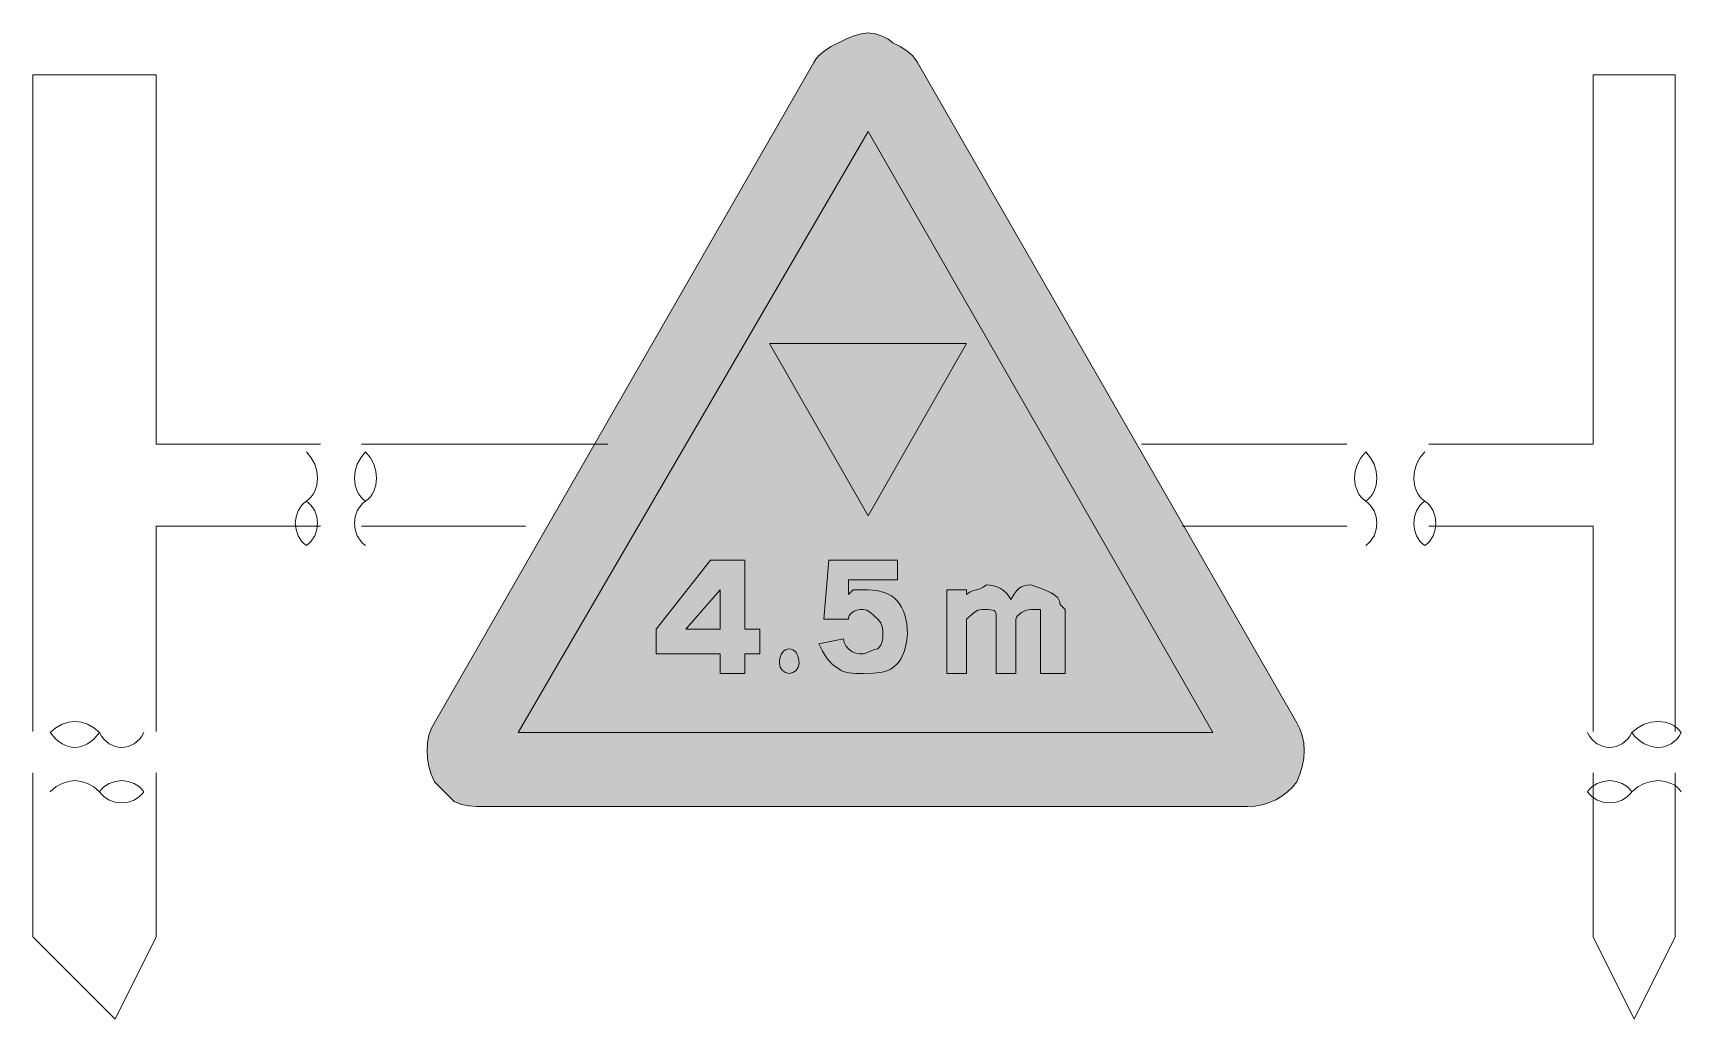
# Model space of a CAD drawing. Header units: metres. Extents: x 81 to 482, y 14 to 254.
import ezdxf

# ---------------------------------------------------------------- set-up
doc = ezdxf.new("R2010")
doc.units = ezdxf.units.M
for name, color, linetype, true_color in [('FILL_BLACK_000000', 7, 'Continuous', 0x000000), ('FILL_RED_FF0000', 7, 'Continuous', 0xff0000), ('FILL_WHITE_FFFFFF', 7, 'Continuous', 0xffffff), ('STROKE_BLACK_000000', 7, 'Continuous', 0x000000)]:
    doc.layers.add(name, color=color, linetype=linetype, true_color=true_color)

msp = doc.modelspace()

# ---------------------------------------------------------------- hatches: boundary and pattern name
at = {"layer": 'FILL_BLACK_000000', "true_color": 0x000000}
h = msp.add_hatch(color=7, dxfattribs=at)
h.dxf.hatch_style = 1
h.paths.add_polyline_path([(308.01, 178.48), (284.01, 136.48), (260.01, 178.48), (308.01, 178.48)])
h = msp.add_hatch(color=7, dxfattribs=at)
h.dxf.hatch_style = 1
h.paths.add_polyline_path([(257.61, 102.88), (254.01, 102.88), (254.01, 98.08), (248.01, 98.08), (248.01, 102.88), (232.41, 102.88), (232.41, 108.88), (245.61, 125.68), (254.01, 125.68), (254.01, 108.88), (257.61, 108.88), (257.61, 102.88)])
h.paths.add_polyline_path([(248.01, 108.88), (248.01, 118.48), (239.61, 108.88), (248.01, 108.88)], flags=16)
h = msp.add_hatch(color=7, dxfattribs=at)
h.dxf.hatch_style = 1
h.paths.add_polyline_path([(283.71, 103.07), (284.61, 103.48), (285.51, 103.89), (286.41, 104.08), (287.1, 104.98), (287.46, 105.88), (287.59, 106.78), (287.61, 107.68), (287.59, 108.58), (287.46, 109.48), (287.1, 110.38), (286.41, 111.28), (284.61, 112.93), (283.71, 113.47), (282.81, 113.68), (281.97, 113.63), (281.23, 113.47), (280.62, 113.24), (280.11, 112.93), (279.72, 112.57), (279.44, 112.16), (279.27, 111.73), (279.21, 111.28), (273.21, 111.28), (274.41, 125.68), (291.21, 125.68), (291.21, 120.88), (279.21, 120.88), (279.21, 118.48), (279.21, 117.28), (280.41, 118.48), (284.01, 118.48), (286.15, 118.31), (288.04, 117.8), (288.9, 117.43), (289.68, 116.96), (290.41, 116.41), (291.06, 115.78), (291.64, 115.06), (292.15, 114.26), (292.59, 113.38), (292.95, 112.4), (293.44, 110.21), (293.61, 107.68), (293.4, 105.71), (292.86, 103.63), (292.09, 101.77), (291.66, 101.04), (291.21, 100.48), (290.31, 99.69), (289.39, 99.09), (288.45, 98.67), (287.46, 98.38), (285.3, 98.12), (282.81, 98.08), (281.03, 98.1), (279.36, 98.23), (277.92, 98.59), (277.31, 98.88), (276.81, 99.28), (275.96, 99.78), (275.22, 100.39), (273.96, 101.83), (272.93, 103.5), (272.01, 105.28), (278.01, 106.48), (278.2, 105.6), (278.61, 104.83), (279.21, 104.08), (280.11, 103.39), (281.01, 103.03), (281.91, 102.9), (282.81, 102.88), (283.71, 103.07)])
h = msp.add_hatch(color=7, dxfattribs=at)
h.dxf.hatch_style = 1
h.paths.add_polyline_path([(322.54, 113.47), (321.36, 112.93), (320.4, 112.16), (320.12, 111.73), (320.01, 111.28), (320.01, 98.08), (315.21, 98.08), (315.21, 112.48), (315.15, 112.88), (314.98, 113.17), (314.7, 113.39), (314.31, 113.53), (313.18, 113.66), (311.61, 113.68), (310.71, 113.47), (309.81, 112.93), (308.01, 111.28), (308.01, 98.08), (303.21, 98.08), (303.21, 118.48), (308.01, 118.48), (308.01, 117.28), (308.89, 117.97), (309.66, 118.33), (310.41, 118.48), (311.29, 118.67), (312.06, 119.08), (312.81, 119.68), (313.71, 119.62), (314.59, 119.45), (315.45, 119.17), (316.26, 118.78), (317.02, 118.27), (317.7, 117.65), (318.31, 116.92), (318.81, 116.08), (319.73, 117.65), (320.22, 118.27), (320.76, 118.78), (321.35, 119.17), (322.02, 119.45), (322.76, 119.62), (323.61, 119.68), (326.25, 118.76), (328.56, 117.73), (329.48, 117.14), (330.19, 116.47), (330.65, 115.73), (330.81, 114.88), (332.01, 113.68), (332.01, 112.48), (332.01, 98.08), (326.01, 98.08), (326.01, 112.48), (326.01, 113.68), (323.61, 113.68), (322.54, 113.47)])
h = msp.add_hatch(color=7, dxfattribs=at)
h.dxf.hatch_style = 1
h.paths.add_polyline_path([(267, 99.6), (266.46, 98.83), (265.69, 98.29), (264.81, 98.08), (263.93, 98.29), (263.16, 98.83), (262.62, 99.6), (262.41, 100.48), (262.46, 101.32), (262.62, 102.05), (262.85, 102.67), (263.16, 103.18), (263.52, 103.57), (263.93, 103.85), (264.36, 104.02), (264.81, 104.08), (265.26, 104.02), (265.69, 103.85), (266.1, 103.57), (266.46, 103.18), (266.77, 102.67), (267, 102.05), (267.16, 101.32), (267.21, 100.48), (267, 99.6)])
at = {"layer": 'FILL_RED_FF0000', "true_color": 0xff0000}
h = msp.add_hatch(color=7, dxfattribs=at)
h.dxf.hatch_style = 1
h.paths.add_polyline_path([(389.2, 84.62), (389.76, 82.99), (390.1, 81.21), (390.21, 79.33), (390.1, 77.4), (389.76, 75.45), (389.2, 73.53), (388.41, 71.68), (387.4, 70.39), (386.2, 69.22), (384.82, 68.2), (383.31, 67.33), (381.68, 66.63), (379.97, 66.11), (378.21, 65.79), (376.41, 65.68), (190.41, 65.68), (188.61, 65.7), (186.81, 65.83), (185.01, 66.19), (183.21, 66.88), (178.41, 71.68), (177.62, 73.53), (177.06, 75.45), (176.72, 77.4), (176.61, 79.33), (176.72, 81.21), (177.06, 82.99), (177.62, 84.62), (178.41, 86.08), (270.81, 246.88), (271.31, 247.73), (271.92, 248.47), (273.36, 249.73), (275.03, 250.76), (276.81, 251.68), (278.61, 252.56), (280.41, 253.33), (282.21, 253.87), (284.01, 254.08), (285.79, 253.87), (287.46, 253.33), (288.9, 252.56), (290.01, 251.68), (291.79, 250.76), (293.46, 249.73), (294.9, 248.47), (295.51, 247.73), (296.01, 246.88), (388.41, 86.08), (389.2, 84.62)])
at = {"layer": 'FILL_WHITE_FFFFFF', "true_color": 0xffffff}
h = msp.add_hatch(color=7, dxfattribs=at)
h.dxf.hatch_style = 1
h.paths.add_polyline_path([(198.81, 83.68), (284.01, 230.08), (368.01, 83.68), (198.81, 83.68)])

# ---------------------------------------------------------------- linework, layer by layer
at = {"layer": 'FILL_BLACK_000000', "lineweight": 0, "true_color": 0x000000}
for points in [[(308.01, 178.48), (284.01, 136.48), (260.01, 178.48)], [(257.61, 102.88), (254.01, 102.88), (254.01, 98.08), (248.01, 98.08), (248.01, 102.88), (232.41, 102.88), (232.41, 108.88), (245.61, 125.68), (254.01, 125.68), (254.01, 108.88), (257.61, 108.88)], [(283.71, 103.07), (284.61, 103.48), (285.51, 103.89), (286.41, 104.08), (287.1, 104.98), (287.46, 105.88), (287.59, 106.78), (287.61, 107.68), (287.59, 108.58), (287.46, 109.48), (287.1, 110.38), (286.41, 111.28), (284.61, 112.93), (283.71, 113.47), (282.81, 113.68), (281.97, 113.63), (281.23, 113.47), (280.62, 113.24), (280.11, 112.93), (279.72, 112.57), (279.44, 112.16), (279.27, 111.73), (279.21, 111.28), (273.21, 111.28), (274.41, 125.68), (291.21, 125.68), (291.21, 120.88), (279.21, 120.88), (279.21, 118.48), (279.21, 117.28), (280.41, 118.48), (284.01, 118.48), (286.15, 118.31), (288.04, 117.8), (288.9, 117.43), (289.68, 116.96), (290.41, 116.41), (291.06, 115.78), (291.64, 115.06), (292.15, 114.26), (292.59, 113.38), (292.95, 112.4), (293.44, 110.21), (293.61, 107.68), (293.4, 105.71), (292.86, 103.63), (292.09, 101.77), (291.66, 101.04), (291.21, 100.48), (290.31, 99.69), (289.39, 99.09), (288.45, 98.67), (287.46, 98.38), (285.3, 98.12), (282.81, 98.08), (281.03, 98.1), (279.36, 98.23), (277.92, 98.59), (277.31, 98.88), (276.81, 99.28), (275.96, 99.78), (275.22, 100.39), (273.96, 101.83), (272.93, 103.5), (272.01, 105.28), (278.01, 106.48), (278.2, 105.6), (278.61, 104.83), (279.21, 104.08), (280.11, 103.39), (281.01, 103.03), (281.91, 102.9), (282.81, 102.88)], [(248.01, 108.88), (248.01, 118.48), (239.61, 108.88)], [(322.54, 113.47), (321.36, 112.93), (320.4, 112.16), (320.12, 111.73), (320.01, 111.28), (320.01, 98.08), (315.21, 98.08), (315.21, 112.48), (315.15, 112.88), (314.98, 113.17), (314.7, 113.39), (314.31, 113.53), (313.18, 113.66), (311.61, 113.68), (310.71, 113.47), (309.81, 112.93), (308.01, 111.28), (308.01, 98.08), (303.21, 98.08), (303.21, 118.48), (308.01, 118.48), (308.01, 117.28), (308.89, 117.97), (309.66, 118.33), (310.41, 118.48), (311.29, 118.67), (312.06, 119.08), (312.81, 119.68), (313.71, 119.62), (314.59, 119.45), (315.45, 119.17), (316.26, 118.78), (317.02, 118.27), (317.7, 117.65), (318.31, 116.92), (318.81, 116.08), (319.73, 117.65), (320.22, 118.27), (320.76, 118.78), (321.35, 119.17), (322.02, 119.45), (322.76, 119.62), (323.61, 119.68), (326.25, 118.76), (328.56, 117.73), (329.48, 117.14), (330.19, 116.47), (330.65, 115.73), (330.81, 114.88), (332.01, 113.68), (332.01, 112.48), (332.01, 98.08), (326.01, 98.08), (326.01, 112.48), (326.01, 113.68), (323.61, 113.68)], [(267, 99.6), (266.46, 98.83), (265.69, 98.29), (264.81, 98.08), (263.93, 98.29), (263.16, 98.83), (262.62, 99.6), (262.41, 100.48), (262.46, 101.32), (262.62, 102.05), (262.85, 102.67), (263.16, 103.18), (263.52, 103.57), (263.93, 103.85), (264.36, 104.02), (264.81, 104.08), (265.26, 104.02), (265.69, 103.85), (266.1, 103.57), (266.46, 103.18), (266.77, 102.67), (267, 102.05), (267.16, 101.32), (267.21, 100.48)]]:
    msp.add_lwpolyline(points, close=True, dxfattribs=at)
at = {"layer": 'FILL_RED_FF0000', "lineweight": 0, "true_color": 0xff0000}
msp.add_lwpolyline([(389.2, 84.62), (389.76, 82.99), (390.1, 81.21), (390.21, 79.33), (390.1, 77.4), (389.76, 75.45), (389.2, 73.53), (388.41, 71.68), (387.4, 70.39), (386.2, 69.22), (384.82, 68.2), (383.31, 67.33), (381.68, 66.63), (379.97, 66.11), (378.21, 65.79), (376.41, 65.68), (190.41, 65.68), (188.61, 65.7), (186.81, 65.83), (185.01, 66.19), (183.21, 66.88), (178.41, 71.68), (177.62, 73.53), (177.06, 75.45), (176.72, 77.4), (176.61, 79.33), (176.72, 81.21), (177.06, 82.99), (177.62, 84.62), (178.41, 86.08), (270.81, 246.88), (271.31, 247.73), (271.92, 248.47), (273.36, 249.73), (275.03, 250.76), (276.81, 251.68), (278.61, 252.56), (280.41, 253.33), (282.21, 253.87), (284.01, 254.08), (285.79, 253.87), (287.46, 253.33), (288.9, 252.56), (290.01, 251.68), (291.79, 250.76), (293.46, 249.73), (294.9, 248.47), (295.51, 247.73), (296.01, 246.88), (388.41, 86.08)], close=True, dxfattribs=at)
at = {"layer": 'FILL_WHITE_FFFFFF', "lineweight": 0, "true_color": 0xff0000}
msp.add_lwpolyline([(198.81, 83.68), (284.01, 230.08), (368.01, 83.68)], close=True, dxfattribs=at)
at = {"layer": 'STROKE_BLACK_000000', "lineweight": 0, "true_color": 0x000000}
for points in [[(80.61, 243.92), (110.61, 243.92)], [(80.61, 83.92), (80.61, 243.92)], [(110.61, 153.92), (110.61, 243.92)], [(480.61, 243.92), (460.61, 243.92)], [(460.61, 153.92), (460.61, 243.92)], [(480.61, 83.92), (480.61, 243.92)], [(110.61, 153.92), (150.61, 153.92)], [(160.61, 153.92), (220.61, 153.92)], [(400.61, 153.92), (350.61, 153.92)], [(460.61, 153.92), (420.61, 153.92)], [(147.21, 140.08), (147.84, 140.57), (148.39, 141.14), (148.86, 141.77), (149.23, 142.46), (149.74, 143.98), (149.91, 145.63), (149.74, 147.33), (149.23, 149.02), (148.39, 150.63), (147.21, 152.08)], [(161.61, 140.08), (160.98, 140.57), (160.43, 141.14), (159.96, 141.77), (159.58, 142.46), (159.08, 143.98), (158.91, 145.63), (159.08, 147.33), (159.58, 149.02), (160.43, 150.63), (161.61, 152.08)], [(161.61, 140.08), (162.24, 140.57), (162.79, 141.14), (163.26, 141.77), (163.63, 142.46), (164.14, 143.98), (164.31, 145.63), (164.14, 147.33), (163.63, 149.02), (162.79, 150.63), (161.61, 152.08)], [(405.21, 140.08), (404.58, 140.57), (404.03, 141.14), (403.56, 141.77), (403.18, 142.46), (402.68, 143.98), (402.51, 145.63), (402.68, 147.33), (403.18, 149.02), (404.03, 150.63), (405.21, 152.08)], [(405.21, 140.08), (405.84, 140.57), (406.39, 141.14), (406.86, 141.77), (407.23, 142.46), (407.74, 143.98), (407.91, 145.63), (407.74, 147.33), (407.23, 149.02), (406.39, 150.63), (405.21, 152.08)], [(419.61, 140.08), (418.98, 140.57), (418.43, 141.14), (417.96, 141.77), (417.58, 142.46), (417.08, 143.98), (416.91, 145.63), (417.08, 147.33), (417.58, 149.02), (418.43, 150.63), (419.61, 152.08)], [(147.21, 129.28), (146.58, 129.77), (146.03, 130.33), (145.18, 131.64), (144.68, 133.12), (144.51, 134.68), (144.68, 136.24), (145.18, 137.72), (146.03, 139.03), (146.58, 139.59), (147.21, 140.08)], [(147.21, 129.28), (147.84, 129.77), (148.39, 130.33), (149.23, 131.64), (149.74, 133.12), (149.91, 134.68), (149.74, 136.24), (149.23, 137.72), (148.39, 139.03), (147.84, 139.59), (147.21, 140.08)], [(161.61, 129.28), (160.98, 129.77), (160.43, 130.33), (159.58, 131.64), (159.08, 133.12), (158.91, 134.68), (159.08, 136.24), (159.58, 137.72), (160.43, 139.03), (160.98, 139.59), (161.61, 140.08)], [(405.21, 129.28), (405.84, 129.77), (406.39, 130.33), (407.23, 131.64), (407.74, 133.12), (407.91, 134.68), (407.74, 136.24), (407.23, 137.72), (406.39, 139.03), (405.84, 139.59), (405.21, 140.08)], [(419.61, 129.28), (418.98, 129.77), (418.43, 130.33), (417.58, 131.64), (417.08, 133.12), (416.91, 134.68), (417.08, 136.24), (417.58, 137.72), (418.43, 139.03), (418.98, 139.59), (419.61, 140.08)], [(419.61, 129.28), (420.24, 129.77), (420.79, 130.33), (421.63, 131.64), (422.14, 133.12), (422.31, 134.68), (422.14, 136.24), (421.63, 137.72), (420.79, 139.03), (420.24, 139.59), (419.61, 140.08)], [(110.61, 133.92), (150.61, 133.92)], [(110.61, 83.92), (110.61, 133.92)], [(160.61, 133.92), (200.61, 133.92)], [(400.61, 133.92), (360.61, 133.92)], [(460.61, 133.92), (420.61, 133.92)], [(460.61, 83.92), (460.61, 133.92)], [(280.61, 103.92), (280.61, 103.92)], [(84.81, 83.68), (86.21, 84.86), (87.7, 85.7), (89.24, 86.21), (90.81, 86.38), (92.38, 86.21), (93.92, 85.7), (95.41, 84.86), (96.81, 83.68)], [(482.01, 83.68), (481.52, 84.31), (480.95, 84.86), (480.32, 85.33), (479.63, 85.7), (478.11, 86.21), (476.46, 86.38), (474.76, 86.21), (473.07, 85.7), (471.46, 84.86), (470.01, 83.68)], [(84.81, 83.68), (86.21, 82.1), (86.95, 81.49), (87.7, 80.98), (88.46, 80.59), (89.24, 80.3), (90.02, 80.14), (90.81, 80.08), (91.6, 80.14), (92.38, 80.3), (93.16, 80.59), (93.92, 80.98), (94.67, 81.49), (95.41, 82.1), (96.81, 83.68)], [(96.81, 83.68), (97.3, 82.84), (97.86, 82.1), (98.49, 81.49), (99.17, 80.98), (99.89, 80.59), (100.65, 80.3), (101.42, 80.14), (102.21, 80.08), (103, 80.14), (103.77, 80.3), (104.53, 80.59), (105.25, 80.98), (105.93, 81.49), (106.56, 82.1), (107.12, 82.84), (107.61, 83.68)], [(470.01, 83.68), (469.52, 82.84), (468.96, 82.1), (468.33, 81.49), (467.65, 80.98), (466.93, 80.59), (466.17, 80.3), (465.4, 80.14), (464.61, 80.08), (463.82, 80.14), (463.05, 80.3), (462.29, 80.59), (461.57, 80.98), (460.89, 81.49), (460.26, 82.1), (459.7, 82.84), (459.21, 83.68)], [(482.01, 83.68), (481.52, 82.84), (480.95, 82.1), (480.32, 81.49), (479.63, 80.98), (478.89, 80.59), (478.11, 80.3), (477.3, 80.14), (476.46, 80.08), (475.61, 80.14), (474.76, 80.3), (473.91, 80.59), (473.07, 80.98), (472.25, 81.49), (471.46, 82.1), (470.71, 82.84), (470.01, 83.68)], [(80.61, 33.92), (80.61, 73.92)], [(110.61, 33.92), (110.61, 73.92)], [(460.61, 33.92), (460.61, 73.92)], [(480.61, 33.92), (480.61, 73.92)], [(84.81, 69.28), (86.21, 70.46), (87.7, 71.3), (89.24, 71.81), (90.81, 71.98), (92.38, 71.81), (93.92, 71.3), (95.41, 70.46), (96.81, 69.28)], [(96.81, 69.28), (97.3, 69.91), (97.86, 70.46), (99.17, 71.3), (100.65, 71.81), (102.21, 71.98), (103.77, 71.81), (105.25, 71.3), (106.56, 70.46), (107.12, 69.91), (107.61, 69.28)], [(96.81, 69.28), (97.3, 68.65), (97.86, 68.1), (99.17, 67.25), (100.65, 66.75), (102.21, 66.58), (103.77, 66.75), (105.25, 67.25), (106.56, 68.1), (107.12, 68.65), (107.61, 69.28)], [(470.01, 69.28), (469.52, 69.91), (468.96, 70.46), (467.65, 71.3), (466.17, 71.81), (464.61, 71.98), (463.05, 71.81), (461.57, 71.3), (460.26, 70.46), (459.7, 69.91), (459.21, 69.28)], [(470.01, 69.28), (469.52, 68.65), (468.96, 68.1), (467.65, 67.25), (466.17, 66.75), (464.61, 66.58), (463.05, 66.75), (461.57, 67.25), (460.26, 68.1), (459.7, 68.65), (459.21, 69.28)], [(482.01, 69.28), (481.52, 69.91), (480.95, 70.46), (480.32, 70.93), (479.63, 71.3), (478.11, 71.81), (476.46, 71.98), (474.76, 71.81), (473.07, 71.3), (471.46, 70.46), (470.01, 69.28)], [(80.61, 33.92), (100.61, 13.92)], [(110.61, 33.92), (100.61, 13.92)], [(460.61, 33.92), (470.61, 13.92)], [(480.61, 33.92), (470.61, 13.92)]]:
    msp.add_lwpolyline(points, dxfattribs=at)

doc.saveas('drawing.dxf')
